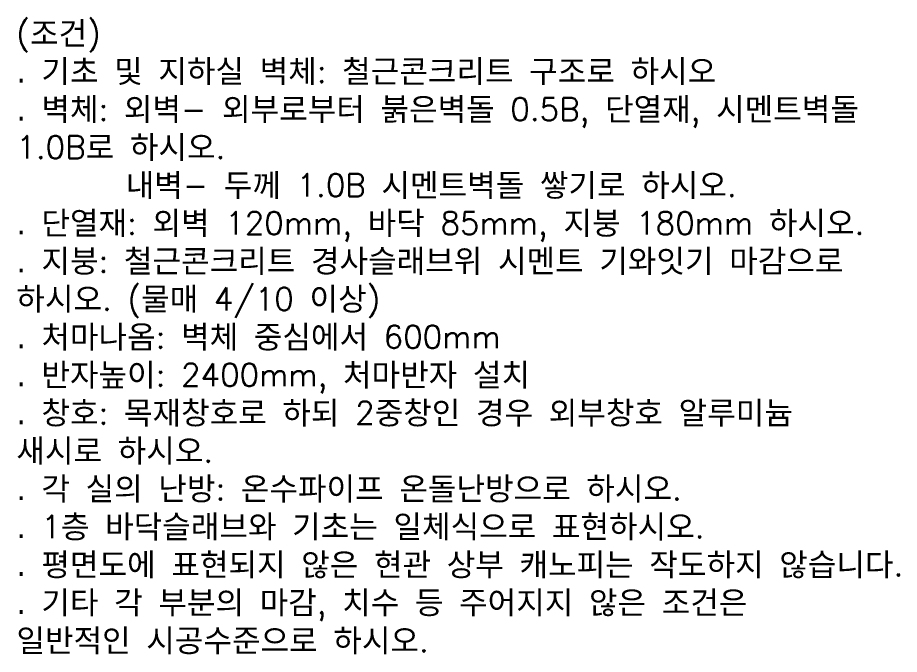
# Model space of a CAD drawing. Header units: millimetres. Extents: x -26940 to 54523, y 0 to 50405.
# Drawn here: x -9360 to -1614, y 32621 to 38215 of the extents above; entities that cross this region are included whole.
import ezdxf

# ---------------------------------------------------------------- set-up
doc = ezdxf.new("R2010")
doc.units = ezdxf.units.MM
doc.header["$LTSCALE"] = 10
doc.layers.add('치수및문자', color=7, linetype='Continuous', lineweight=30)
doc.styles.add('치수', font='romans.shx')

msp = doc.modelspace()

# ---------------------------------------------------------------- texts
at = {"layer": '치수및문자', "insert": (-9370.441, 38176.498), "char_height": 200, "attachment_point": 1, "style": '치수'}
msp.add_mtext_dynamic_manual_height_columns('(조건)\\P{\\fPMingLiU|b0|i0|c136|p18;․} 기초 및 지하실 벽체: 철근콘크리트 구조로 하시오\\P{\\fPMingLiU|b0|i0|c129|p18;․} 벽체: 외벽- 외부로부터 붉은벽돌 0.5B, 단열재, 시멘트벽돌 1.0B로 하시오.\\P       내벽- 두께 1.0B 시멘트벽돌 쌓기로 하시오.\\P{\\fPMingLiU|b0|i0|c129|p18;․} 단열재: 외벽 120mm, 바닥 85mm, 지붕 180mm 하시오.\\P{\\fPMingLiU|b0|i0|c129|p18;․} 지붕: 철근콘크리트 경사슬래브위 시멘트 기와잇기 마감으로 하시오. (물매 4/10 이상)\\P{\\fPMingLiU|b0|i0|c129|p18;․} 처마나옴: 벽체 중심에서 600mm\\P{\\fPMingLiU|b0|i0|c129|p18;․} 반자높이: 2400mm, 처마반자 설치\\P{\\fPMingLiU|b0|i0|c129|p18;․} 창호: 목재창호로 하되 2중창인 경우 외부창호 알루미늄 새시로 하시오.\\P{\\fPMingLiU|b0|i0|c129|p18;․} 각 실의 난방: 온수파이프 온돌난방으로 하시오.\\P{\\fPMingLiU|b0|i0|c129|p18;․} 1층 바닥슬래브와 기초는 일체식으로 표현하시오. {\\L\\P\\fPMingLiU|b0|i0|c129|p18;\\l․} 평면도에 표현되지 않은 현관 상부 캐노피는 작도하지 않습니다.\\P{\\fPMingLiU|b0|i0|c129|p18;․} 기타 각 부분의 마감, 치수 등 주어지지 않은 조건은 일반적인 시공수준으로 하시오.', width=7471.42243, gutter_width=600, heights=[0], dxfattribs=at)

doc.saveas('drawing.dxf')
